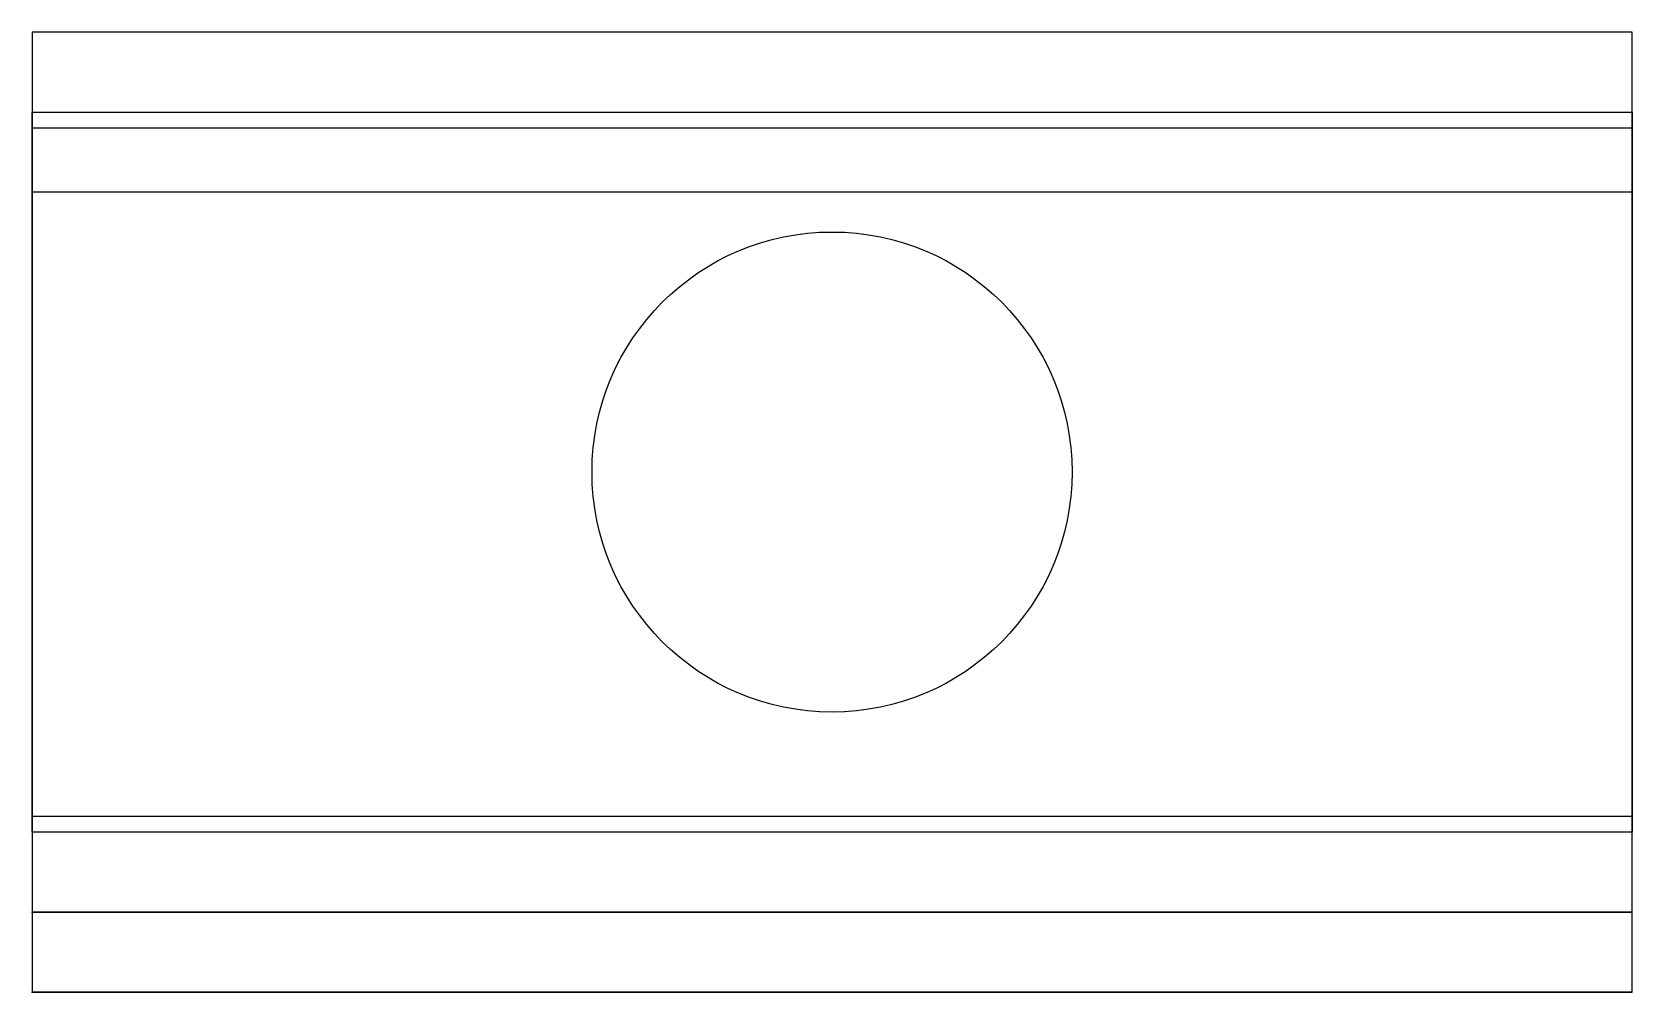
# Model space of a CAD drawing. Header units: millimetres. Extents: x 0 to 100, y 0 to 60.
import ezdxf

# ---------------------------------------------------------------- set-up
doc = ezdxf.new("R2010")
doc.units = ezdxf.units.MM
doc.header["$MEASUREMENT"] = 0
for name, color, linetype in [('baslerstand v1_Sketch1', 7, 'Continuous'), ('baslerstand v1_Sketch2', 7, 'Continuous'), ('baslerstand v1_Sketch3', 7, 'Continuous'), ('baslerstand v1_Sketch4', 7, 'Continuous'), ('baslerstand v1_Sketch5', 7, 'Continuous'), ('baslerstand v1_Sketch6', 7, 'Continuous'), ('baslerstand v1_Sketch7', 7, 'Continuous'), ('baslerstand v1_Sketch8', 7, 'Continuous')]:
    doc.layers.add(name, color=color, linetype=linetype)

msp = doc.modelspace()

# ---------------------------------------------------------------- linework, layer by layer
at = {"layer": 'baslerstand v1_Sketch1'}
for p, q in [((100, 50), (0, 50)), ((0, 50), (0, 0)), ((100, 0), (100, 50)), ((0, 0), (100, 0))]:
    msp.add_line(p, q, dxfattribs=at)
msp.add_point((0, 0), dxfattribs=at)
at = {"layer": 'baslerstand v1_Sketch2'}
for p, q in [((0, 50, 5), (0, 0, 5)), ((100, 50, 5), (0, 50, 5)), ((100, 0, 5), (100, 50, 5)), ((0, 0, 5), (100, 0, 5))]:
    msp.add_line(p, q, dxfattribs=at)
msp.add_point((0, 0, 5), dxfattribs=at)
at = {"layer": 'baslerstand v1_Sketch3'}
for p, q in [((0, 0, 5), (100, 0, 5)), ((100, 0, 50), (0, 0, 50)), ((0, 0, 50), (0, 0, 5)), ((100, 0, 5), (100, 0, 50))]:
    msp.add_line(p, q, dxfattribs=at)
msp.add_point((0, 0), dxfattribs=at)
at = {"layer": 'baslerstand v1_Sketch4'}
for p, q in [((0, 60, 5), (0, 5, 5)), ((100, 60, 5), (0, 60, 5)), ((100, 5, 5), (100, 60, 5)), ((0, 5, 5), (100, 5, 5))]:
    msp.add_line(p, q, dxfattribs=at)
msp.add_point((0, 0, 5), dxfattribs=at)
at = {"layer": 'baslerstand v1_Sketch5'}
for p, q in [((0, 10, 5), (0, 55, 5)), ((0, 55, 5), (100, 55, 5)), ((100, 55, 5), (100, 10, 5)), ((100, 10, 5), (0, 10, 5))]:
    msp.add_line(p, q, dxfattribs=at)
msp.add_point((0, 0, 5), dxfattribs=at)
at = {"layer": 'baslerstand v1_Sketch6'}
for p, q in [((0, 54, 2), (0, 11, 2)), ((100, 54, 2), (0, 54, 2)), ((100, 11, 2), (100, 54, 2)), ((0, 11, 2), (100, 11, 2))]:
    msp.add_line(p, q, dxfattribs=at)
msp.add_circle((50, 32.5, 2), 15, dxfattribs=at)
msp.add_point((0, 0, 2), dxfattribs=at)
at = {"layer": 'baslerstand v1_Sketch7'}
for p, q in [((100, 0, 50), (0, 0, 50)), ((0, 0, 50), (0, 0)), ((0, 0), (100, 0)), ((100, 0), (100, 0, 50))]:
    msp.add_line(p, q, dxfattribs=at)
at = {"layer": 'baslerstand v1_Sketch7', "extrusion": (0, -1, 0)}
for centre, radius in [((26.5, 25), 2.5), ((50, 25), 2.12), ((73.5, 25), 2.5)]:
    msp.add_circle(centre, radius, dxfattribs=at)
at = {"layer": 'baslerstand v1_Sketch7'}
msp.add_point((0, 0), dxfattribs=at)
at = {"layer": 'baslerstand v1_Sketch8'}
for p, q in [((100, 5, 5), (0, 5, 5)), ((0, 5, 5), (0, 5, 50)), ((0, 5, 50), (100, 5, 50)), ((100, 5, 50), (100, 5, 5))]:
    msp.add_line(p, q, dxfattribs=at)
at = {"layer": 'baslerstand v1_Sketch8', "extrusion": (0, 1, 0)}
for centre, radius in [((-10, 40, 5), 2.5), ((-26.5, 25, 5), 2.12), ((-50, 25, 5), 2.12), ((-73.5, 25, 5), 2.12), ((-90, 40, 5), 2.5)]:
    msp.add_circle(centre, radius, dxfattribs=at)
at = {"layer": 'baslerstand v1_Sketch8'}
msp.add_point((0, 5), dxfattribs=at)

doc.saveas('drawing.dxf')
